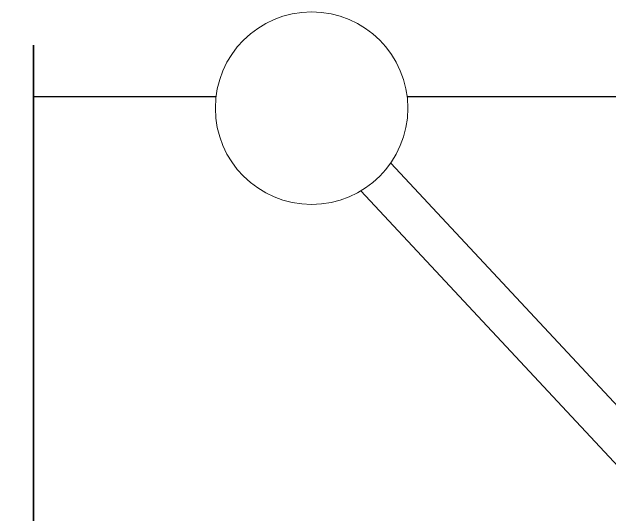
# Model space of a CAD drawing. Extents: x -73 to 76, y -94 to 26.
# Drawn here: x -22.301 to -18.638, y 13.295 to 16.376 of the extents above; entities that cross this region are included whole.
import ezdxf

# ---------------------------------------------------------------- set-up
doc = ezdxf.new("R2010")
doc.units = 0
doc.header["$MEASUREMENT"] = 0
doc.layers.get('0').update_dxf_attribs({"linetype": 'CONTINUOUS'})
for name, color, linetype in [('FRAME', 1, 'CONTINUOUS'), ('MISC', 7, 'CONTINUOUS'), ('TEXT', 7, 'CONTINUOUS')]:
    doc.layers.add(name, color=color, linetype=linetype)

# ---------------------------------------------------------------- blocks, each defined once
blk = doc.blocks.new('fadfadsf')
at = {"color": 7, "linetype": 'Continuous', "lineweight": 15}
for p, q in [((15.1722, 8.4632), (16.9364, 10.3552)), ((17.1193, 10.1847), (15.3179, 8.2529))]:
    blk.add_line(p, q, dxfattribs=at)
blk.add_circle((17.4215, 10.692), 0.5905, dxfattribs=at)

msp = doc.modelspace()

# ---------------------------------------------------------------- linework, layer by layer
at = {"layer": 'FRAME'}
for p, q in [((-22.1682, 15.8568), (-21.0491, 15.8568)), ((-19.8768, 15.8568), (-15.276, 15.8568))]:
    msp.add_line(p, q, dxfattribs=at)
at = {"layer": 'MISC', "const_width": 0.01}
msp.add_lwpolyline([(-22.1692, 8.5686), (-22.1692, 12.2808), (-22.2855, 12.2808), (-22.0561, 12.4437), (-22.1682, 12.4437), (-22.1682, 16.1723)], dxfattribs=at)

# ---------------------------------------------------------------- block references
at = {"layer": 'TEXT', "xscale": -1}
msp.add_blockref('fadfadsf', (-3.0415, 5.0936), dxfattribs=at)

doc.saveas('drawing.dxf')
